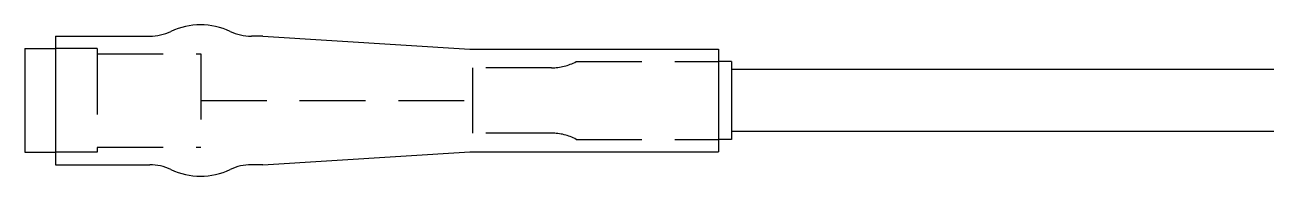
# Model space of a CAD drawing. Extents: x -2 to 929, y -8 to 242.
# Drawn here: x 142.4 to 262.2, y 66.1 to 80.7 of the extents above; entities that cross this region are included whole.
import ezdxf

# ---------------------------------------------------------------- set-up
doc = ezdxf.new("R2010")
doc.units = 0
doc.header["$LTSCALE"] = 0.5
doc.linetypes.add('DASHED', pattern=[19.05, 12.7, -6.35])
doc.layers.add('MSM_CONTINUOUS', color=7, linetype='CONTINUOUS')
doc.layers.add('MSM_DASHED', color=4, linetype='DASHED')

msp = doc.modelspace()

# ---------------------------------------------------------------- linework, layer by layer
at = {"layer": 'MSM_CONTINUOUS'}
for p, q in [((145.39, 79.6), (145.39, 67.2)), ((145.39, 79.6), (154.49, 79.6)), ((165.39, 79.6), (164.3, 79.6)), ((165.39, 79.6), (185.39, 78.35)), ((142.43, 78.4), (142.43, 68.4)), ((142.43, 78.4), (145.39, 78.4)), ((185.39, 78.35), (209.39, 78.35)), ((209.39, 78.35), (209.39, 68.45)), ((210.63, 77.15), (209.39, 77.15)), ((210.63, 77.15), (210.63, 69.65)), ((293.41, 76.4), (210.63, 76.4)), ((210.63, 69.65), (209.39, 69.65)), ((296, 70.4), (210.63, 70.4)), ((142.43, 68.4), (145.39, 68.4)), ((165.39, 67.2), (185.39, 68.45)), ((185.39, 68.45), (209.39, 68.45)), ((145.39, 67.2), (154.49, 67.2)), ((165.39, 67.2), (164.3, 67.2))]:
    msp.add_line(p, q, dxfattribs=at)
for centre, radius, start, end in [((159.39, 74), 6.7, 64.7356, 115.2644), ((154.49, 84.4), 4.8, 270, 295.2644), ((164.3, 84.4), 4.8, 244.7356, 270), ((154.49, 62.4), 4.8, 64.7356, 90), ((164.3, 62.4), 4.8, 90, 115.2644), ((159.39, 72.8), 6.7, 244.7356, 295.2644)]:
    msp.add_arc(centre, radius, start, end, dxfattribs=at)
at = {"layer": 'MSM_DASHED'}
for p, q in [((149.43, 78.4), (145.39, 78.4)), ((149.43, 78.4), (149.43, 68.4)), ((149.43, 77.9), (159.43, 77.9)), ((159.43, 77.9), (159.43, 68.9)), ((195.63, 77.15), (209.39, 77.15)), ((185.63, 76.55), (185.63, 70.25)), ((193.26, 76.55), (185.63, 76.55)), ((159.43, 73.4), (185.63, 73.4)), ((193.26, 70.25), (185.63, 70.25)), ((195.63, 69.65), (209.39, 69.65)), ((149.43, 68.4), (145.39, 68.4)), ((149.43, 68.9), (159.43, 68.9))]:
    msp.add_line(p, q, dxfattribs=at)
for centre, start, end in [((193.26, 81.55), 270, 298.3576), ((193.26, 65.25), 61.6424, 90)]:
    msp.add_arc(centre, 5, start, end, dxfattribs=at)

doc.saveas('drawing.dxf')
